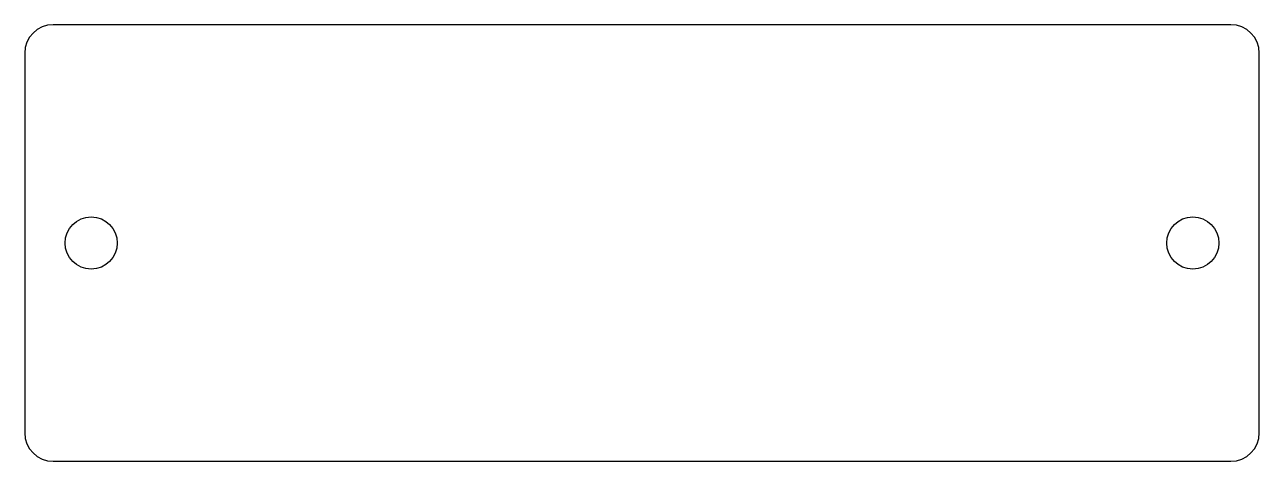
# Model space of a CAD drawing. Header units: millimetres. Extents: x -32.5 to 32.5, y -11.5 to 11.5.
import ezdxf

# ---------------------------------------------------------------- set-up
doc = ezdxf.new("R2010")
doc.units = ezdxf.units.MM
doc.layers.add('Sketch', color=7, linetype='CONTINUOUS')

msp = doc.modelspace()

# ---------------------------------------------------------------- linework, layer by layer
at = {"layer": 'Sketch'}
for p, q in [((31, 11.5), (-31, 11.5)), ((-32.5, 10), (-32.5, -10)), ((32.5, -10), (32.5, 10)), ((-31, -11.5), (31, -11.5))]:
    msp.add_line(p, q, dxfattribs=at)
for centre in [(-29, 0), (29, 0)]:
    msp.add_circle(centre, 1.375, dxfattribs=at)
for centre, start, end in [((-31, 10), 90, 180), ((31, 10), 0, 90), ((-31, -10), 180, -90), ((31, -10), -90, 0)]:
    msp.add_arc(centre, 1.5, start, end, dxfattribs=at)

doc.saveas('drawing.dxf')
